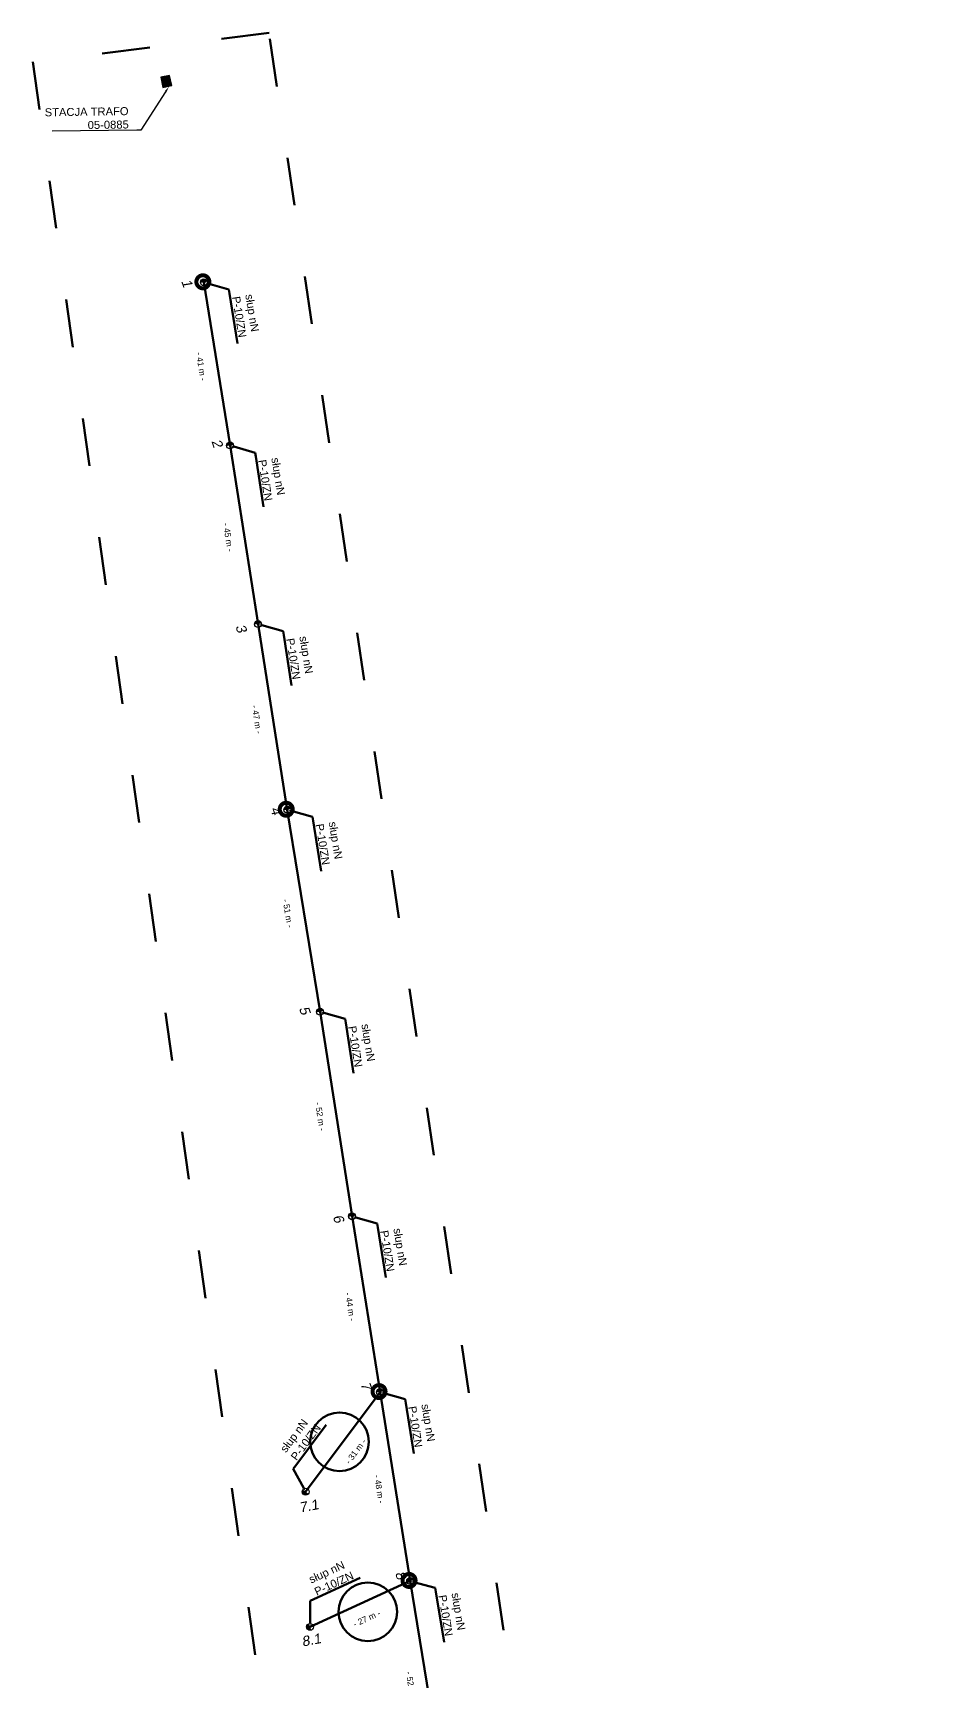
# Model space of a CAD drawing. Header units: metres. Extents: x 7547313 to 7555771, y 5771206 to 5789306.
# Drawn here: x 7552576.8 to 7552803.8, y 5779614 to 5780025.9 of the extents above; entities that cross this region are included whole.
import ezdxf
from ezdxf import colors
from ezdxf.entities.mleader import LeaderData, LeaderLine
from ezdxf.math import Vec2, Vec3

# ---------------------------------------------------------------- set-up
doc = ezdxf.new("R2010")
doc.units = ezdxf.units.M
doc.linetypes.add('GCAD_ISO03W100', pattern=[30, 12, -18])
for name, color, linetype, lineweight in [('!TELE', 30, 'SCARPLINE1A', 50), ('!trafo_05-0885', 6, 'GCAD_ISO03W100', 50), ('_MM LINIA Sn', 40, 'Continuous', 30), ('_numery', 7, 'Continuous', 40), ('_PRZEWIESZENIA', 6, 'Continuous', 50)]:
    doc.layers.add(name, color=color, linetype=linetype, lineweight=lineweight)
for name, color, linetype in [('!wymiary', 7, 'Continuous'), ('_MM mufy', 3, 'Continuous'), ('_MM opisy', 7, 'Continuous'), ('_MM slupy', 5, 'Continuous'), ('_mm trafo', 3, 'Continuous')]:
    doc.layers.add(name, color=color, linetype=linetype)
doc.layers.add('_arkusze model', color=7, linetype='Continuous', lineweight=50, plot=False)
doc.styles.get("Standard").update_dxf_attribs({"font": 'arial.ttf'})
doc.linetypes.add('SCARPLINE1A', pattern='A,2,[150,AAA.SHX,S=1,R=0,X=0,Y=0],1e-11', length=2)
doc.dimstyles.new('opis linie', dxfattribs={"dimtxt": 1.5, "dimasz": 0.18, "dimexe": 0.18, "dimexo": 0.0625, "dimgap": 2.5, "dimtad": 4, "dimdec": 0, "dimzin": 0, "dimdsep": 46, "dimtxsty": 'Standard', "dimcen": 0.09, "dimse1": 1, "dimse2": 1, "dimsd1": 1, "dimsd2": 1, "dimclrt": 256, "dimadec": 0, "dimazin": 0, "dimtfac": 1, "dimtdec": 0, "dimtofl": 0, "dimtmove": 0, "dimatfit": 3, "dimfxl": 1, "dimtfill": 1, "dimtolj": 1, "dimtzin": 0, "dimarcsym": 0})

# ---------------------------------------------------------------- blocks, each defined once
blk = doc.blocks.new('*D9')
at = {"layer": 'Defpoints', "color": 0}
for p in [(7552670.96, 5779639), (7552671.27, 5779638.32), (7552645.97, 5779627.52)]:
    blk.add_point(p, dxfattribs=at)
at = {"layer": '!wymiary', "insert": (7552660.13, 5779629.62), "char_height": 1.5, "attachment_point": 5, "rotation": 24.6881, "bg_fill": 3, "box_fill_scale": 1.1, "bg_fill_color": 9, "bg_fill_true_color": 13158600, "bg_fill_transparency": 0}
blk.add_mtext('\\A1;- 27 m -', dxfattribs=at)
blk = doc.blocks.new('*D10')
at = {"layer": 'Defpoints', "color": 0}
for p in [(7552663.45, 5779686.22), (7552664.05, 5779685.77), (7552644.86, 5779661.3)]:
    blk.add_point(p, dxfattribs=at)
at = {"layer": '!wymiary', "insert": (7552657.37, 5779671.36), "char_height": 1.5, "attachment_point": 5, "rotation": 53.2728, "bg_fill": 3, "box_fill_scale": 1.1, "bg_fill_color": 9, "bg_fill_true_color": 13158600, "bg_fill_transparency": 0}
blk.add_mtext('\\A1;- 31 m -', dxfattribs=at)
blk = doc.blocks.new('*D135')
at = {"layer": 'Defpoints', "color": 0}
for p in [(7552619.45, 5779963.61), (7552625.23, 5779922.69), (7552625.97, 5779922.81)]:
    blk.add_point(p, dxfattribs=at)
at = {"layer": '!wymiary', "insert": (7552618.76, 5779942.58), "char_height": 1.5, "attachment_point": 5, "rotation": 279.0832, "bg_fill": 3, "box_fill_scale": 1.1, "bg_fill_color": 9, "bg_fill_true_color": 13158600, "bg_fill_transparency": 0}
blk.add_mtext('\\A1;- 41 m -', dxfattribs=at)
blk = doc.blocks.new('*D136')
at = {"layer": 'Defpoints', "color": 0}
for p in [(7552625.97, 5779922.81), (7552632.23, 5779878.06), (7552632.97, 5779878.18)]:
    blk.add_point(p, dxfattribs=at)
at = {"layer": '!wymiary', "insert": (7552625.51, 5779899.87), "char_height": 1.5, "attachment_point": 5, "rotation": 278.9139, "bg_fill": 3, "box_fill_scale": 1.1, "bg_fill_color": 9, "bg_fill_true_color": 13158600, "bg_fill_transparency": 0}
blk.add_mtext('\\A1;- 45 m -', dxfattribs=at)
blk = doc.blocks.new('*D137')
at = {"layer": 'Defpoints', "color": 0}
for p in [(7552632.97, 5779878.18), (7552640.28, 5779831.76), (7552639.53, 5779831.65)]:
    blk.add_point(p, dxfattribs=at)
at = {"layer": '!wymiary', "insert": (7552632.67, 5779854.35), "char_height": 1.5, "attachment_point": 5, "rotation": 278.9435, "bg_fill": 3, "box_fill_scale": 1.1, "bg_fill_color": 9, "bg_fill_true_color": 13158600, "bg_fill_transparency": 0}
blk.add_mtext('\\A1;- 47 m -', dxfattribs=at)
blk = doc.blocks.new('*D138')
at = {"layer": 'Defpoints', "color": 0}
for p in [(7552640.28, 5779831.76), (7552647.73, 5779781.14), (7552648.47, 5779781.27)]:
    blk.add_point(p, dxfattribs=at)
at = {"layer": '!wymiary', "insert": (7552640.41, 5779805.87), "char_height": 1.5, "attachment_point": 5, "rotation": 279.2136, "bg_fill": 3, "box_fill_scale": 1.1, "bg_fill_color": 9, "bg_fill_true_color": 13158600, "bg_fill_transparency": 0}
blk.add_mtext('\\A1;- 51 m -', dxfattribs=at)
blk = doc.blocks.new('*D139')
at = {"layer": 'Defpoints', "color": 0}
for p in [(7552648.47, 5779781.27), (7552655.71, 5779730.05), (7552656.45, 5779730.16)]:
    blk.add_point(p, dxfattribs=at)
at = {"layer": '!wymiary', "insert": (7552648.49, 5779755.09), "char_height": 1.5, "attachment_point": 5, "rotation": 278.8818, "bg_fill": 3, "box_fill_scale": 1.1, "bg_fill_color": 9, "bg_fill_true_color": 13158600, "bg_fill_transparency": 0}
blk.add_mtext('\\A1;- 52 m -', dxfattribs=at)
blk = doc.blocks.new('*D140')
at = {"layer": 'Defpoints', "color": 0}
for p in [(7552656.45, 5779730.16), (7552662.71, 5779686.1), (7552663.45, 5779686.22)]:
    blk.add_point(p, dxfattribs=at)
at = {"layer": '!wymiary', "insert": (7552656, 5779707.56), "char_height": 1.5, "attachment_point": 5, "rotation": 279.0495, "bg_fill": 3, "box_fill_scale": 1.1, "bg_fill_color": 9, "bg_fill_true_color": 13158600, "bg_fill_transparency": 0}
blk.add_mtext('\\A1;- 44 m -', dxfattribs=at)
blk = doc.blocks.new('*D141')
at = {"layer": 'Defpoints', "color": 0}
for p in [(7552663.45, 5779686.22), (7552670.22, 5779638.89), (7552670.96, 5779639)]:
    blk.add_point(p, dxfattribs=at)
at = {"layer": '!wymiary', "insert": (7552663.24, 5779661.98), "char_height": 1.5, "attachment_point": 5, "rotation": 279.0324, "bg_fill": 3, "box_fill_scale": 1.1, "bg_fill_color": 9, "bg_fill_true_color": 13158600, "bg_fill_transparency": 0}
blk.add_mtext('\\A1;- 48 m -', dxfattribs=at)
blk = doc.blocks.new('*D142')
at = {"layer": 'Defpoints', "color": 0}
for p in [(7552670.96, 5779639), (7552678.59, 5779587.73), (7552679.33, 5779587.85)]:
    blk.add_point(p, dxfattribs=at)
at = {"layer": '!wymiary', "insert": (7552671.18, 5779612.78), "char_height": 1.5, "attachment_point": 5, "rotation": 279.2973, "bg_fill": 3, "box_fill_scale": 1.1, "bg_fill_color": 9, "bg_fill_true_color": 13158600, "bg_fill_transparency": 0}
blk.add_mtext('\\A1;- 52 m -', dxfattribs=at)
blk = doc.blocks.new('ZN')
at = {"layer": '_MM slupy', "transparency": 33554687}
h = blk.add_hatch(color=256, dxfattribs=at)
h.dxf.hatch_style = 1
h.paths.add_polyline_path([(0, -0.86), (0, 0.86, 1)])
at = {"layer": '_MM slupy'}
blk.add_circle((0, 0), 0.857, dxfattribs=at)
blk = doc.blocks.new('trafo')
at = {"layer": '_mm trafo'}
h = blk.add_hatch(color=256, dxfattribs=at)
h.dxf.hatch_style = 1
h.paths.add_polyline_path([(-1.15, 1.02), (-0.52, -1.51), (1.64, -0.96), (1.01, 1.59)])
at = {"layer": '_MM LINIA Sn', "color": 2, "lineweight": 60}
for p, q in [((0.58, 0.02), (-0.43, 0.9)), ((-0.32, -0.23), (0.58, 0.02)), ((0.58, -0.92), (-0.32, -0.23)), ((0.55, -0.72), (0.41, -0.9)), ((0.41, -0.9), (0.58, -0.92)), ((0.58, -0.92), (0.55, -0.72))]:
    blk.add_line(p, q, dxfattribs=at)
at = {"layer": '_mm trafo', "flags": 128}
blk.add_lwpolyline([(-0.52, -1.52), (1.64, -0.96), (0.98, 1.58), (-1.17, 0.99), (-0.52, -1.52)], close=True, dxfattribs=at)
blk = doc.blocks.new('mufa')
at = {"layer": '_MM mufy'}
h = blk.add_hatch(color=256, dxfattribs=at)
h.dxf.hatch_style = 1
h.paths.add_polyline_path([(2.15, 0.12, 1), (-2.1, -0.05, 1)])
h.paths.add_polyline_path([(-1.1, -0.01, -1), (1.15, 0.08, -1)], flags=16)
h.paths.add_polyline_path([(-0.83, 0, -1), (0.88, 0.07, -1)], flags=0)
blk = doc.blocks.new('q')
at = {"layer": '_MM slupy'}
blk.add_blockref('ZN', (0, 0), dxfattribs=at)
at = {"layer": '_MM opisy'}
ml = blk.add_multileader_mtext('Standard', dxfattribs=at)
ml.set_content('\\pxql;słup nN\\PP-10/ZN', color=256)
ml.set_leader_properties()
ml.build(insert=Vec2(0, 0))
ml.multileader.update_dxf_attribs({"has_text_frame": 1, "text_left_attachment_type": 5, "text_right_attachment_type": 5, "dogleg_length": 1, "arrow_head_size": 1})
ctx = ml.context
ctx.base_point, ctx.char_height, ctx.arrow_head_size, ctx.landing_gap_size, ctx.plane_origin = Vec3(3.75, 5.9), 2, 1, 1, Vec3(1.72, -1.42)
ctx.left_attachment, ctx.right_attachment = 5, 5
notes = []
notes.append((ctx, [(0, (1, 1, 0), (2.75, 5.9), (1, 0), 1, [(0, [(0, 0), (2.75, 5.9)], 0, [])])]))
ctx.mtext.insert, ctx.mtext.flow_direction = Vec3(4.75, 11.7), 5
ctx.mtext.has_bg_fill, ctx.mtext.bg_color, ctx.mtext.bg_scale_factor, ctx.mtext.bg_transparency, ctx.mtext.use_window_bg_color = 1, -1023410175, 1, 0, 1
for ctx, leaders in notes:
    for number, flags, end, landing, length, lines in leaders:
        leader = LeaderData()
        leader.index, (leader.has_last_leader_line, leader.has_dogleg_vector, leader.attachment_direction) = number, flags
        leader.last_leader_point, leader.dogleg_vector, leader.dogleg_length = Vec3(end), Vec3(landing), length
        for number, points, colour, breaks in lines:
            line = LeaderLine()
            line.index, line.vertices, line.color, line.breaks = number, Vec3.list(points), colors.encode_raw_color(colour), breaks
            leader.lines.append(line)
        ctx.leaders.append(leader)

msp = doc.modelspace()

# ---------------------------------------------------------------- linework, layer by layer
at = {"layer": '!TELE'}
for points in [[(7552619.45, 5779963.61), (7552625.97, 5779922.81), (7552632.97, 5779878.18), (7552640.28, 5779831.76), (7552648.47, 5779781.27), (7552656.45, 5779730.16), (7552663.45, 5779686.22), (7552670.96, 5779639), (7552679.33, 5779587.85), (7552696.64, 5779550.32), (7552713.85, 5779513.14), (7552732.22, 5779473.5), (7552751.31, 5779432.34), (7552772.75, 5779383.45), (7552780.8, 5779332.63), (7552778.56, 5779287.1), (7552776.47, 5779245.46), (7552773.61, 5779207.27), (7552725.29, 5779205.83), (7552692.72, 5779216.41)], [(7552644.86, 5779661.3), (7552663.45, 5779686.22)], [(7552645.97, 5779627.52), (7552670.96, 5779639)]]:
    msp.add_lwpolyline(points, dxfattribs=at)

# ---------------------------------------------------------------- block references
at = {"layer": '_arkusze model', "rotation": 357.3066721443945}
msp.add_blockref('trafo', (7552609.81, 5780013.79), dxfattribs=at)

# ---------------------------------------------------------------- next in the draw order: dimensions: what is measured, and where the dimension line sits
at = {"layer": '!wymiary'}
for p1, p2, picture, middle in [((7552619.45, 5779963.61), (7552625.97, 5779922.81), '*D135', (7552618.76, 5779942.58)), ((7552644.86, 5779661.3), (7552663.45, 5779686.22), '*D10', (7552657.37, 5779671.36)), ((7552645.97, 5779627.519), (7552670.956, 5779639.005), '*D9', (7552660.135, 5779629.6248))]:
    dim = msp.add_aligned_dim(p1=p1, p2=p2, distance=-0.75, dimstyle='opis linie', override={"dimpost": '- <> m -'}, dxfattribs=at)
    dim.commit()
    dim.dimension.update_dxf_attribs({"geometry": picture, "text_midpoint": middle})

# ---------------------------------------------------------------- next in the draw order: leaders
at = {"layer": '_mm trafo', "color": 3}
ml = msp.add_multileader_mtext('Standard', dxfattribs=at)
ml.set_content('STACJA TRAFO\\P05-0885', color=3)
ml.set_leader_properties()
ml.build(insert=Vec2(0, 0))
ml.multileader.update_dxf_attribs({"has_text_frame": 1, "text_left_attachment_type": 5, "text_right_attachment_type": 5, "dogleg_length": 1, "arrow_head_size": 1.5})
ctx = ml.context
ctx.base_point, ctx.char_height, ctx.arrow_head_size, ctx.plane_origin, ctx.plane_x_axis, ctx.plane_y_axis = Vec3(7552577.99, 5780001.28), 2, 1.5, Vec3(7552613.95, 5779981.7), Vec3(0.999891, 0.014731), Vec3(-0.014731, 0.999891)
ctx.left_attachment, ctx.right_attachment, ctx.text_align_type, ctx.attachment_type = 5, 5, 2, 2
notes = []
notes.append((ctx, [(0, (1, 1, 0), (7552603.7, 5780001.66), (-0.999891, -0.014731), 1, [(0, [(7552610.71, 5780012.5)], 0, [])])]))
ctx.mtext.insert, ctx.mtext.text_direction, ctx.mtext.rotation, ctx.mtext.alignment, ctx.mtext.flow_direction = Vec3(7552600.61, 5780007.39), Vec3(0.999891, 0.014731), 6.129723, 3, 5
ctx.mtext.has_bg_fill, ctx.mtext.bg_color, ctx.mtext.bg_scale_factor, ctx.mtext.bg_transparency, ctx.mtext.use_window_bg_color = 1, -1073741824, 1, 0, 1
for ctx, leaders in notes:
    for number, flags, end, landing, length, lines in leaders:
        leader = LeaderData()
        leader.index, (leader.has_last_leader_line, leader.has_dogleg_vector, leader.attachment_direction) = number, flags
        leader.last_leader_point, leader.dogleg_vector, leader.dogleg_length = Vec3(end), Vec3(landing), length
        for number, points, colour, breaks in lines:
            line = LeaderLine()
            line.index, line.vertices, line.color, line.breaks = number, Vec3.list(points), colors.encode_raw_color(colour), breaks
            leader.lines.append(line)
        ctx.leaders.append(leader)

# ---------------------------------------------------------------- next in the draw order: block references
at = {"layer": '!TELE'}
for p, rotation in [((7552619.45, 5779963.61), 279.0832115965067), ((7552644.86, 5779661.3), 53.27275082474186)]:
    msp.add_blockref('q', p, dxfattribs=dict(at, rotation=rotation))

# ---------------------------------------------------------------- next in the draw order: dimensions: what is measured, and where the dimension line sits
at = {"layer": '!wymiary'}
dim = msp.add_aligned_dim(p1=(7552625.97, 5779922.81), p2=(7552632.97, 5779878.18), distance=-0.75, dimstyle='opis linie', override={"dimpost": '- <> m -'}, dxfattribs=at)
dim.commit()
dim.dimension.update_dxf_attribs({"geometry": '*D136', "text_midpoint": (7552625.51, 5779899.87)})

# ---------------------------------------------------------------- next in the draw order: block references
at = {"layer": '!TELE', "rotation": 278.9139442371871}
msp.add_blockref('q', (7552625.97, 5779922.81), dxfattribs=at)
at = {"color": 5, "lineweight": 70}
msp.add_blockref('mufa', (7552619.16, 5779963.69), dxfattribs=at)

# ---------------------------------------------------------------- next in the draw order: texts
at = {"layer": '_numery', "oblique": 10}
for s, rotation, p in [('1', 289.0631, (7552613.76, 5779963.89)), ('7.1', 10.7192, (7552643.49, 5779656.08))]:
    msp.add_text(s, height=2.5, rotation=rotation, dxfattribs=at).set_placement(p)

# ---------------------------------------------------------------- next in the draw order: dimensions: what is measured, and where the dimension line sits
at = {"layer": '!wymiary'}
dim = msp.add_aligned_dim(p1=(7552632.97, 5779878.18), p2=(7552640.28, 5779831.76), distance=-0.75, dimstyle='opis linie', override={"dimpost": '- <> m -'}, dxfattribs=at)
dim.commit()
dim.dimension.update_dxf_attribs({"geometry": '*D137', "text_midpoint": (7552632.67, 5779854.35)})

# ---------------------------------------------------------------- next in the draw order: block references
at = {"layer": '!TELE', "rotation": 278.9435304625726}
msp.add_blockref('q', (7552632.97, 5779878.18), dxfattribs=at)

# ---------------------------------------------------------------- next in the draw order: texts
at = {"layer": '_numery', "oblique": 10}
msp.add_text('2', height=2.5, rotation=289.0631, dxfattribs=at).set_placement((7552621.29, 5779923.88))

# ---------------------------------------------------------------- next in the draw order: dimensions: what is measured, and where the dimension line sits
at = {"layer": '!wymiary'}
dim = msp.add_aligned_dim(p1=(7552640.28, 5779831.76), p2=(7552648.47, 5779781.27), distance=-0.75, dimstyle='opis linie', override={"dimpost": '- <> m -'}, dxfattribs=at)
dim.commit()
dim.dimension.update_dxf_attribs({"geometry": '*D138', "text_midpoint": (7552640.41, 5779805.87)})

# ---------------------------------------------------------------- next in the draw order: block references
at = {"layer": '!TELE', "rotation": 279.2135663331367}
msp.add_blockref('q', (7552640.28, 5779831.76), dxfattribs=at)

# ---------------------------------------------------------------- next in the draw order: texts
at = {"layer": '_numery', "oblique": 10}
msp.add_text('3', height=2.5, rotation=289.0631, dxfattribs=at).set_placement((7552627.29, 5779877.61))

# ---------------------------------------------------------------- next in the draw order: dimensions: what is measured, and where the dimension line sits
at = {"layer": '!wymiary'}
dim = msp.add_aligned_dim(p1=(7552648.47, 5779781.27), p2=(7552656.45, 5779730.16), distance=-0.75, dimstyle='opis linie', override={"dimpost": '- <> m -'}, dxfattribs=at)
dim.commit()
dim.dimension.update_dxf_attribs({"geometry": '*D139', "text_midpoint": (7552648.49, 5779755.09)})

# ---------------------------------------------------------------- next in the draw order: block references
at = {"layer": '!TELE', "rotation": 278.8817535883789}
msp.add_blockref('q', (7552648.47, 5779781.27), dxfattribs=at)
at = {"color": 5, "lineweight": 70}
msp.add_blockref('mufa', (7552639.99, 5779831.85), dxfattribs=at)

# ---------------------------------------------------------------- next in the draw order: texts
at = {"layer": '_numery', "oblique": 10}
msp.add_text('4', height=2.5, rotation=289.0631, dxfattribs=at).set_placement((7552635.97, 5779832.05))

# ---------------------------------------------------------------- next in the draw order: dimensions: what is measured, and where the dimension line sits
at = {"layer": '!wymiary'}
dim = msp.add_aligned_dim(p1=(7552656.45, 5779730.16), p2=(7552663.45, 5779686.22), distance=-0.75, dimstyle='opis linie', override={"dimpost": '- <> m -'}, dxfattribs=at)
dim.commit()
dim.dimension.update_dxf_attribs({"geometry": '*D140', "text_midpoint": (7552656, 5779707.56)})

# ---------------------------------------------------------------- next in the draw order: block references
at = {"layer": '!TELE', "rotation": 279.0495401243823}
msp.add_blockref('q', (7552656.45, 5779730.16), dxfattribs=at)

# ---------------------------------------------------------------- next in the draw order: texts
at = {"layer": '_numery', "oblique": 10}
msp.add_text('5', height=2.5, rotation=289.0631, dxfattribs=at).set_placement((7552643.16, 5779782.14))

# ---------------------------------------------------------------- next in the draw order: dimensions: what is measured, and where the dimension line sits
at = {"layer": '!wymiary'}
dim = msp.add_aligned_dim(p1=(7552663.45, 5779686.22), p2=(7552670.96, 5779639), distance=-0.75, dimstyle='opis linie', override={"dimpost": '- <> m -'}, dxfattribs=at)
dim.commit()
dim.dimension.update_dxf_attribs({"geometry": '*D141', "text_midpoint": (7552663.24, 5779661.98)})

# ---------------------------------------------------------------- next in the draw order: block references
at = {"layer": '!TELE'}
for p, rotation in [((7552663.45, 5779686.22), 279.0323808976869), ((7552645.97, 5779627.52), 24.68812027268361)]:
    msp.add_blockref('q', p, dxfattribs=dict(at, rotation=rotation))

# ---------------------------------------------------------------- next in the draw order: texts
at = {"layer": '_numery', "oblique": 10}
msp.add_text('6', height=2.5, rotation=289.0631, dxfattribs=at).set_placement((7552651.61, 5779730.1))

# ---------------------------------------------------------------- next in the draw order: dimensions: what is measured, and where the dimension line sits
at = {"layer": '!wymiary'}
dim = msp.add_aligned_dim(p1=(7552670.96, 5779639), p2=(7552679.33, 5779587.85), distance=-0.75, dimstyle='opis linie', override={"dimpost": '- <> m -'}, dxfattribs=at)
dim.commit()
dim.dimension.update_dxf_attribs({"geometry": '*D142', "text_midpoint": (7552671.18, 5779612.78)})

# ---------------------------------------------------------------- next in the draw order: linework, layer by layer
at = {"layer": '_PRZEWIESZENIA', "color": 3}
for centre in [(7552653.34, 5779673.8), (7552660.38, 5779631.27)]:
    msp.add_circle(centre, 7.32, dxfattribs=at)

# ---------------------------------------------------------------- next in the draw order: block references
at = {"layer": '!TELE', "rotation": 279.297334484351}
msp.add_blockref('q', (7552670.96, 5779639), dxfattribs=at)
at = {"color": 5, "lineweight": 70}
msp.add_blockref('mufa', (7552663.17, 5779686.3), dxfattribs=at)

# ---------------------------------------------------------------- next in the draw order: texts
at = {"layer": '_numery', "oblique": 10}
for s, rotation, p in [('7', 289.0631, (7552658.48, 5779688.25)), ('8.1', 10.7192, (7552644.12, 5779622.6))]:
    msp.add_text(s, height=2.5, rotation=rotation, dxfattribs=at).set_placement(p)

# ---------------------------------------------------------------- next in the draw order: linework, layer by layer
at = {"layer": '!trafo_05-0885'}
msp.add_lwpolyline([(7552576.75, 5780018.71), (7552637.39, 5779583.75), (7552759.94, 5779365.15), (7552754.14, 5779226.04), (7552679.62, 5779250.06), (7552668.85, 5779195.41), (7552779.81, 5779157.32), (7552800.51, 5779167.25), (7552803.82, 5779369.29), (7552698.66, 5779597), (7552635.73, 5780025.92)], close=True, dxfattribs=at)

# ---------------------------------------------------------------- next in the draw order: block references
at = {"color": 5, "lineweight": 70}
msp.add_blockref('mufa', (7552670.67, 5779639.09), dxfattribs=at)

# ---------------------------------------------------------------- next in the draw order: texts
at = {"layer": '_numery', "oblique": 10}
msp.add_text('8', height=2.5, rotation=289.0631, dxfattribs=at).set_placement((7552667.17, 5779640.95))

doc.saveas('drawing.dxf')
